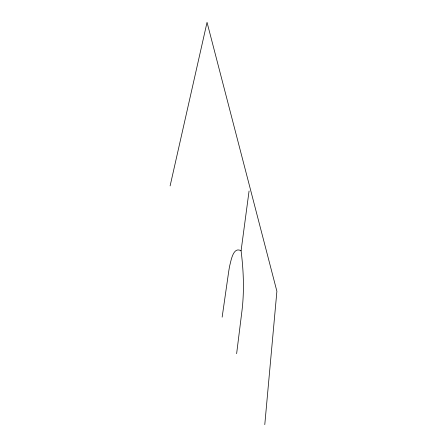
<?xml version="1.0" encoding="UTF-8"?>
<svg xmlns="http://www.w3.org/2000/svg" width="447" height="447" viewBox="0 0 447 447"><rect width="100%" height="100%" fill="white"/><g stroke="black" fill="none" stroke-linecap="round" stroke-linejoin="round"><path stroke-width="0.67" d="M264.78 424.65L276.894 291.288L207.039 22.35L170.106 185.924M236.631 353.678L241.944 310.978A58.563 13.332 89.1 0 0 242.704 303.608C244.151 286.024 243.274 268.306 241.084 250.823L249.063 191.042M222.148 317.147L228.562 272.48A55.752 12.013 89.5 0 1 229.747 265.552C231.015 260.919 233.205 246.135 241.084 250.823"/></g></svg>
